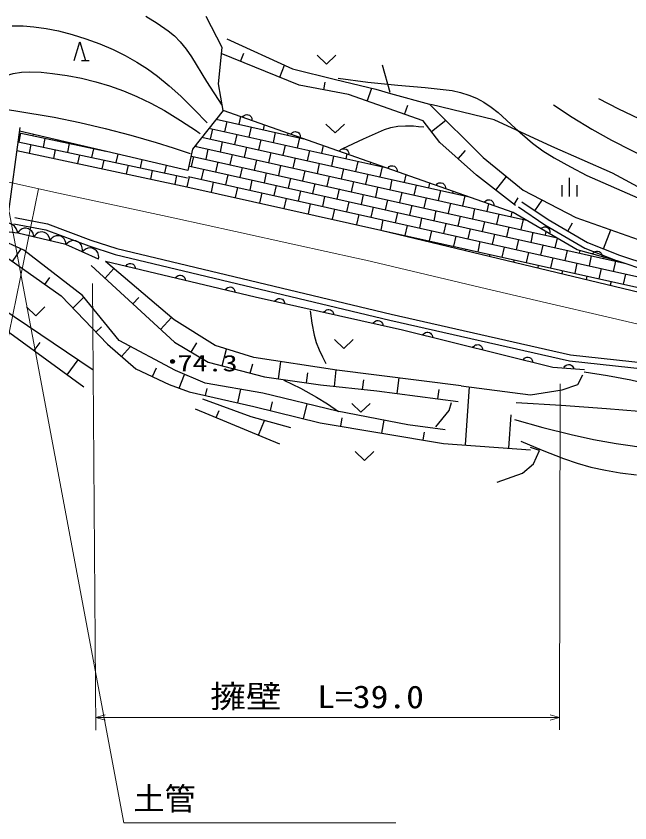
# Model space of a CAD drawing. Units: millimetres, scale not verified. Extents: x 40000 to 680000, y 20000 to 380000.
# Drawn here: x 168034 to 217519, y 249815 to 314806 of the extents above; entities that cross this region are included whole.
import ezdxf
from ezdxf.enums import TextEntityAlignment as Align

# ---------------------------------------------------------------- set-up
doc = ezdxf.new("R2010")
doc.units = ezdxf.units.MM
doc.header["$LTSCALE"] = 1000
doc.linetypes.add('CHAIN', pattern=[18.5, 12, -1.5, 3.5, -1.5])
for name, color, linetype, lineweight in [('M-BGD', 7, 'Continuous', 25), ('M-BMK', 2, 'CHAIN', 13), ('M-STR-HTXT', 7, 'Continuous', 13)]:
    doc.layers.add(name, color=color, linetype=linetype, lineweight=lineweight)
doc.styles.add('ＭＳ ゴシック', font='')
doc.styles.get('ＭＳ ゴシック').set_extended_font_data('MS Gothic')

msp = doc.modelspace()

# ---------------------------------------------------------------- linework, layer by layer
at = {"layer": 'M-BGD'}
for p, q in [((185018, 312979), (190318, 310561)), ((190861, 309255), (184558, 311795)), ((186134, 311160), (186401, 311824)), ((173310, 311242), (173910, 311242)), ((189286, 309890), (189674, 310854)), ((198181, 308651), (197585, 310854)), ((190318, 310561), (193784, 309700)), ((192849, 308880), (192963, 309483)), ((193784, 309700), (197048, 308913)), ((194837, 308504), (190861, 309255)), ((196339, 307968), (196706, 308995)), ((197048, 308913), (198221, 308583)), ((200843, 306358), (194837, 308504)), ((198221, 308583), (201376, 307704)), ((199342, 306894), (199610, 307646)), ((201376, 307704), (205687, 303423)), ((184719, 307216), (182255, 304091)), ((208113, 298986), (184719, 307216)), ((184157, 306503), (191222, 304928)), ((185020, 306311), (184839, 305498)), ((186136, 306717), (185997, 306093)), ((202205, 304639), (200843, 306358)), ((201524, 305499), (202677, 306412)), ((167358, 298473), (168353, 305834)), ((181877, 302376), (168312, 305532)), ((183585, 305777), (197842, 302599)), ((183862, 305716), (183680, 304903)), ((186974, 305875), (186793, 305062)), ((188039, 306048), (187952, 305657)), ((168400, 305376), (168251, 304674)), ((168294, 305399), (175261, 303915)), ((169402, 305279), (169379, 305168)), ((170357, 304960), (170207, 304257)), ((171351, 304825), (171335, 304751)), ((183013, 305052), (204462, 300271)), ((185816, 305280), (185635, 304467)), ((187770, 304844), (187589, 304031)), ((188929, 305439), (188748, 304626)), ((189941, 305379), (189906, 305221)), ((190883, 305004), (190702, 304191)), ((168198, 304685), (181841, 301781)), ((169229, 304466), (169080, 303764)), ((172313, 304543), (172164, 303841)), ((173300, 304372), (173292, 304335)), ((182440, 304326), (209178, 298366)), ((182560, 304477), (182522, 304308)), ((184658, 304685), (184476, 303872)), ((186612, 304249), (186431, 303436)), ((189725, 304409), (189544, 303596)), ((192795, 304375), (192657, 303755)), ((205142, 301990), (202205, 304639)), ((168101, 303972), (181797, 301056)), ((168101, 303972), (181797, 301056)), ((171186, 304049), (171036, 303347)), ((173142, 303633), (172993, 302931)), ((174270, 304126), (174120, 303424)), ((176223, 303692), (176077, 303008)), ((182255, 304091), (181877, 302376)), ((182171, 303533), (211552, 296984)), ((183499, 304090), (183318, 303277)), ((185454, 303654), (185272, 302841)), ((188567, 303814), (188385, 303001)), ((191679, 303973), (191498, 303160)), ((193634, 303537), (193453, 302724)), ((194697, 303706), (194611, 303320)), ((203674, 303315), (204275, 303982)), ((175099, 303216), (174949, 302514)), ((178171, 303238), (178034, 302591)), ((182341, 303495), (182160, 302682)), ((184295, 303059), (184114, 302246)), ((187408, 303219), (187227, 302406)), ((190521, 303378), (190340, 302565)), ((192475, 302942), (192294, 302129)), ((195588, 303102), (195407, 302289)), ((196600, 303036), (196566, 302884)), ((205687, 303423), (208911, 300774)), ((177055, 302800), (176906, 302098)), ((179012, 302383), (178862, 301681)), ((180120, 302785), (179990, 302175)), ((182046, 302707), (217079, 294899)), ((183137, 302464), (182956, 301651)), ((186250, 302624), (186068, 301811)), ((189363, 302783), (189181, 301970)), ((191317, 302347), (191136, 301534)), ((194430, 302507), (194249, 301694)), ((197543, 302666), (197362, 301853)), ((180968, 301967), (180819, 301265)), ((181978, 301869), (181797, 301056)), ((181922, 301882), (224448, 292403)), ((185091, 302029), (184910, 301216)), ((187046, 301593), (186865, 300780)), ((188204, 302188), (188023, 301375)), ((190159, 301752), (189977, 300939)), ((193272, 301912), (193090, 301099)), ((196384, 302071), (196203, 301258)), ((198339, 301635), (198158, 300823)), ((199453, 302033), (199316, 301418)), ((208295, 299556), (205142, 301990)), ((206719, 300773), (207570, 301876)), ((212634, 301783), (212634, 300283)), ((181797, 301056), (197433, 297571)), ((181797, 301056), (197433, 297571)), ((183933, 301433), (183752, 300621)), ((185887, 300998), (185706, 300185)), ((189000, 301157), (188819, 300344)), ((192113, 301317), (191932, 300504)), ((195226, 301476), (195045, 300663)), ((197181, 301040), (196999, 300227)), ((200293, 301200), (200112, 300387)), ((201356, 301363), (201271, 300982)), ((212034, 301186), (212034, 300286)), ((213234, 301187), (213234, 300287)), ((187842, 300562), (187661, 299749)), ((190955, 300722), (190774, 299909)), ((192909, 300286), (192728, 299473)), ((194068, 300881), (193886, 300068)), ((196022, 300445), (195841, 299632)), ((199135, 300605), (198954, 299792)), ((202248, 300764), (202067, 299951)), ((203258, 300694), (203225, 300546)), ((204202, 300329), (204021, 299516)), ((208911, 300774), (213174, 298591)), ((189796, 300127), (189615, 299314)), ((191751, 299691), (191570, 298878)), ((194864, 299850), (194682, 299037)), ((197977, 300010), (197795, 299197)), ((201089, 300169), (200908, 299356)), ((203044, 299734), (202863, 298921)), ((206112, 299690), (205976, 299080)), ((208183, 299643), (208519, 300165)), ((208810, 299848), (210927, 298410)), ((209869, 299129), (210450, 299986)), ((193705, 299255), (193524, 298442)), ((196818, 299415), (196637, 298602)), ((198773, 298979), (198592, 298166)), ((199931, 299574), (199750, 298761)), ((201886, 299138), (201704, 298326)), ((204998, 299298), (204817, 298485)), ((208014, 299021), (207930, 298644)), ((213276, 295980), (208113, 298986)), ((208529, 299434), (210661, 297987)), ((167935, 298581), (170566, 298083)), ((195660, 298820), (195479, 298007)), ((197614, 298384), (197433, 297571)), ((200727, 298543), (200546, 297730)), ((203840, 298703), (203659, 297890)), ((206953, 298862), (206772, 298049)), ((208907, 298427), (208726, 297614)), ((210927, 298410), (214101, 296569)), ((213174, 298591), (218188, 296802)), ((168662, 295953), (164805, 297691)), ((168160, 297311), (164805, 297691)), ((167862, 298086), (170430, 297600)), ((170566, 298083), (174058, 296769)), ((199569, 297948), (199387, 297135)), ((202682, 298108), (202500, 297295)), ((204636, 297672), (204455, 296859)), ((205794, 298267), (205613, 297454)), ((207749, 297832), (207568, 297019)), ((210661, 297987), (213883, 296117)), ((212514, 297489), (212901, 298155)), ((172049, 296398), (168160, 297311)), ((170430, 297600), (173892, 296298)), ((197433, 297571), (228577, 290629)), ((197433, 297571), (229990, 289747)), ((198410, 297353), (198407, 297337)), ((201523, 297513), (201342, 296700)), ((203478, 297077), (203296, 296264)), ((206591, 297237), (206409, 296424)), ((209703, 297396), (209522, 296583)), ((210742, 297455), (210681, 297178)), ((215389, 296064), (215986, 297588)), ((174680, 295217), (172049, 296398)), ((174058, 296769), (176144, 296090)), ((200365, 296918), (200354, 296869)), ((202319, 296482), (202301, 296401)), ((205432, 296641), (205251, 295829)), ((208545, 296801), (208364, 295988)), ((210500, 296365), (210318, 295552)), ((211650, 296927), (211477, 296147)), ((214101, 296569), (216678, 295560)), ((166416, 295971), (171666, 292262)), ((167729, 295044), (168441, 296052)), ((173399, 292293), (168662, 295953)), ((173892, 296298), (176008, 295608)), ((176144, 296090), (198276, 290792)), ((204274, 296046), (204249, 295933)), ((207387, 296206), (207205, 295393)), ((209341, 295770), (209160, 294957)), ((212454, 295930), (212273, 295117)), ((216507, 295090), (213276, 295980)), ((213479, 295924), (213431, 295712)), ((213883, 296117), (216507, 295090)), ((176008, 295608), (198163, 290305)), ((206228, 295611), (206196, 295465)), ((208183, 295175), (208143, 294997)), ((211296, 295335), (211114, 294522)), ((214408, 295494), (214227, 294681)), ((215412, 295392), (215386, 295276)), ((224047, 292567), (216507, 295090)), ((216678, 295560), (224221, 293036)), ((174078, 294710), (180795, 288535)), ((175198, 293681), (175917, 294463)), ((180775, 290342), (175252, 295027)), ((187301, 292172), (175252, 295027)), ((210137, 294739), (210090, 294529)), ((213250, 294899), (213069, 294086)), ((215205, 294463), (215023, 293650)), ((216363, 295058), (216182, 294245)), ((212092, 294304), (212038, 294061)), ((214046, 293868), (213985, 293593)), ((217159, 294028), (216978, 293215)), ((170354, 293189), (170753, 293755)), ((216001, 293433), (215932, 293126)), ((171666, 292262), (175403, 288382)), ((172601, 291292), (173505, 292163)), ((176355, 288680), (173399, 292293)), ((177436, 291623), (177917, 292146)), ((199192, 289507), (187301, 292172)), ((174252, 286287), (166804, 291314)), ((165462, 290776), (173496, 284944)), ((179675, 289565), (180559, 290526)), ((198276, 290792), (212739, 287533)), ((184072, 288268), (180775, 290342)), ((198163, 290305), (212657, 287039)), ((174469, 289352), (174918, 289784)), ((211317, 286500), (199192, 289507)), ((180872, 286265), (176355, 288680)), ((169479, 287860), (169961, 288524)), ((175403, 288382), (177675, 286405)), ((176539, 287393), (177245, 288204)), ((180795, 288535), (183505, 286925)), ((182150, 287730), (182603, 288493)), ((187201, 287293), (184072, 288268)), ((184642, 286633), (184989, 287982)), ((193891, 286294), (187201, 287293)), ((212739, 287533), (218907, 286855)), ((172157, 285916), (173027, 287114)), ((183505, 286925), (188051, 285755)), ((186915, 286047), (187106, 286792)), ((189181, 285591), (189381, 286967)), ((212657, 287039), (218842, 286359)), ((177675, 286405), (180385, 285136)), ((179030, 285771), (179362, 286481)), ((183265, 285240), (180872, 286265)), ((191439, 285262), (191558, 286083)), ((193703, 284976), (193845, 286301)), ((203926, 285028), (193891, 286294)), ((213871, 286310), (211317, 286500)), ((181192, 284831), (181614, 285948)), ((188051, 285755), (192568, 285097)), ((195974, 284732), (196056, 285501)), ((198751, 284398), (198915, 285660)), ((180385, 285136), (181999, 284527)), ((187932, 284436), (183265, 285240)), ((183299, 284234), (183429, 284812)), ((185899, 283649), (186146, 284744)), ((192568, 285097), (197109, 284611)), ((202035, 283972), (202134, 284736)), ((203926, 285028), (209509, 284290)), ((204257, 280261), (204598, 284939)), ((181999, 284527), (187200, 283357)), ((193914, 282974), (187932, 284436)), ((197109, 284611), (203677, 283759)), ((183052, 283978), (186962, 282551)), ((188536, 283028), (188712, 283741)), ((191210, 282369), (191504, 283563)), ((182459, 283169), (189282, 280340)), ((184165, 282462), (184405, 283040)), ((187200, 283357), (192547, 282040)), ((199628, 281877), (193914, 282974)), ((186962, 282551), (190144, 281662)), ((187576, 281048), (188071, 282241)), ((194206, 281765), (194318, 282435)), ((197526, 281215), (197697, 282248)), ((207763, 280006), (207959, 282689)), ((192547, 282040), (202505, 280389)), ((202631, 281488), (199628, 281877)), ((200845, 280664), (200948, 281284)), ((202505, 280389), (209516, 279879))]:
    msp.add_line(p, q, dxfattribs=at)
for points in [[(178494, 314806), (179417, 314238), (180297, 313626), (180799, 313208), (181259, 312747), (181741, 312156), (182187, 311514), (183388, 309552), (184619, 307644)], [(184719, 307216), (184361, 309360), (184658, 312279), (183346, 314781)], [(167722, 314014), (168597, 314012), (169469, 313949), (170458, 313814), (171442, 313619), (172554, 313333), (173662, 312985), (174770, 312577), (175853, 312115), (176824, 311637), (177763, 311108), (178617, 310559), (179437, 309960), (180384, 309182), (181302, 308349), (182380, 307297), (183447, 306211)], [(172706, 311242), (173163, 312738), (173621, 311242)], [(192301, 311657), (193051, 310949), (193801, 311658)], [(162019, 309199), (163072, 309173), (164123, 309207), (164753, 309285), (165371, 309421), (166580, 309839), (167802, 310198), (168461, 310288), (169131, 310319), (170050, 310286), (170980, 310191), (172151, 310026), (173315, 309801), (174453, 309520), (175573, 309182), (176682, 308783), (177769, 308328), (178887, 307793), (179986, 307200), (181292, 306407), (182564, 305565), (182712, 305465), (182861, 305364)], [(193996, 309797), (196400, 309489), (198810, 309242), (201001, 309054), (203193, 308805), (203865, 308655), (204524, 308446), (205145, 308184), (205750, 307864), (206339, 307480), (206898, 307044), (208258, 305789), (209661, 304578), (210514, 303964), (211410, 303394), (212720, 302658), (214055, 301978), (218158, 300157)], [(214977, 308176), (216595, 307341), (218238, 306561), (221039, 305410), (223824, 304201), (226589, 302781), (229382, 301415), (231988, 300257), (234566, 299045), (237412, 297485), (240287, 295979), (242553, 294882), (244803, 293727), (247003, 292472), (249235, 291268), (250286, 290787), (251371, 290359), (252810, 289870), (254268, 289439), (256571, 288808), (258863, 288117), (260076, 287685), (261290, 287222)], [(164924, 307655), (168016, 307186), (171098, 306657), (173165, 306238), (175220, 305761), (177270, 305223), (179313, 304624), (180684, 304191), (182062, 303743)], [(218678, 296982), (219571, 298650), (219630, 299425), (218855, 300676), (216115, 302164), (211229, 304307), (206582, 306449), (201458, 307699)], [(211355, 307672), (212879, 306659), (214442, 305692), (216039, 304807), (217668, 303974), (222133, 301744), (226605, 299518), (228982, 298443), (231385, 297422), (234515, 296166), (237627, 294853), (239064, 294136), (240484, 293359), (243457, 291640), (246470, 289968), (248267, 289043), (250097, 288170), (251716, 287461), (253366, 286804), (255490, 286041), (257645, 285330), (258847, 284951), (260051, 284575)], [(186291, 306663), (186352, 306739), (186423, 306797), (186524, 306854), (186623, 306871), (186721, 306866), (186838, 306825), (186917, 306767), (186984, 306692), (187029, 306584), (187048, 306494), (187046, 306397)], [(190190, 305291), (190251, 305367), (190322, 305425), (190423, 305483), (190522, 305499), (190620, 305494), (190737, 305453), (190816, 305395), (190883, 305321), (190928, 305212), (190947, 305122), (190945, 305026)], [(192997, 306103), (193747, 305395), (194497, 306104)], [(194389, 304131), (196041, 304919), (197736, 305660), (198258, 305824), (198800, 305930), (199431, 305973), (200083, 305956), (200486, 305928), (200901, 305892)], [(194089, 303920), (194150, 303996), (194221, 304053), (194322, 304111), (194421, 304127), (194519, 304123), (194636, 304081), (194715, 304024), (194782, 303949), (194827, 303840), (194846, 303751), (194844, 303654)], [(197988, 302548), (198049, 302624), (198120, 302682), (198221, 302740), (198320, 302756), (198418, 302751), (198535, 302710), (198614, 302652), (198681, 302578), (198726, 302469), (198745, 302379), (198743, 302283)], [(201887, 301176), (201948, 301253), (202019, 301310), (202120, 301368), (202219, 301384), (202317, 301379), (202434, 301338), (202513, 301281), (202580, 301206), (202625, 301097), (202644, 301008), (202642, 300911)], [(205786, 299805), (205847, 299881), (205918, 299939), (206019, 299996), (206118, 300012), (206216, 300008), (206333, 299967), (206412, 299909), (206479, 299834), (206524, 299726), (206543, 299636), (206541, 299539)], [(168160, 297311), (168119, 297511), (168037, 297686), (167894, 297889), (167721, 298011), (167531, 298096), (167271, 298126), (167067, 298085), (166871, 298005), (166686, 297839), (166571, 297687), (166483, 297501)], [(169456, 297007), (169443, 297167), (169395, 297312), (169302, 297484), (169178, 297596), (169037, 297680), (168836, 297727), (168672, 297714), (168511, 297670), (168351, 297557), (168247, 297448), (168160, 297311)], [(210349, 297684), (210423, 297748), (210503, 297791), (210613, 297829), (210714, 297826), (210809, 297803), (210916, 297741), (210983, 297669), (211035, 297583), (211058, 297468), (211060, 297376), (211040, 297282)], [(170753, 296702), (170739, 296863), (170691, 297008), (170598, 297180), (170474, 297291), (170333, 297376), (170132, 297423), (169968, 297410), (169807, 297366), (169648, 297253), (169543, 297144), (169456, 297007)], [(172049, 296398), (172036, 296558), (171988, 296703), (171895, 296875), (171770, 296987), (171629, 297071), (171428, 297118), (171265, 297105), (171104, 297061), (170944, 296948), (170840, 296839), (170753, 296702)], [(173365, 295807), (173383, 295981), (173362, 296144), (173299, 296347), (173189, 296491), (173057, 296609), (172853, 296701), (172676, 296721), (172496, 296707), (172303, 296620), (172170, 296526), (172049, 296398)], [(174680, 295217), (174699, 295390), (174677, 295554), (174614, 295756), (174505, 295900), (174372, 296019), (174169, 296110), (173992, 296130), (173812, 296116), (173619, 296029), (173485, 295935), (173365, 295807)], [(214506, 295641), (214561, 295721), (214628, 295784), (214725, 295849), (214822, 295871), (214921, 295873), (215040, 295841), (215123, 295789), (215195, 295719), (215247, 295613), (215273, 295525), (215277, 295429)], [(176871, 294643), (176923, 294725), (176988, 294790), (177082, 294858), (177179, 294884), (177277, 294890), (177398, 294861), (177483, 294812), (177557, 294745), (177613, 294642), (177642, 294555), (177650, 294458)], [(180887, 293691), (180940, 293773), (181004, 293838), (181099, 293906), (181195, 293933), (181293, 293938), (181414, 293910), (181499, 293861), (181573, 293794), (181629, 293690), (181658, 293603), (181666, 293507)], [(184903, 292740), (184956, 292822), (185021, 292887), (185115, 292955), (185211, 292981), (185309, 292987), (185430, 292958), (185515, 292909), (185590, 292842), (185645, 292739), (185674, 292652), (185682, 292555)], [(188892, 291815), (188944, 291898), (189008, 291963), (189101, 292033), (189197, 292060), (189295, 292067), (189416, 292040), (189502, 291992), (189577, 291926), (189634, 291823), (189664, 291736), (189673, 291640)], [(168860, 291375), (169611, 290667), (170360, 291376)], [(192856, 290927), (192907, 291010), (192971, 291075), (193065, 291144), (193161, 291172), (193259, 291179), (193380, 291152), (193465, 291104), (193541, 291038), (193598, 290935), (193627, 290848), (193637, 290752)], [(191752, 291060), (191873, 290079), (192052, 289117), (192225, 288517), (192458, 287928), (192725, 287370), (193016, 286809)], [(196820, 290039), (196871, 290121), (196935, 290187), (197028, 290256), (197125, 290284), (197222, 290291), (197343, 290264), (197429, 290216), (197504, 290150), (197561, 290047), (197591, 289960), (197600, 289864)], [(200824, 289102), (200877, 289184), (200943, 289248), (201038, 289315), (201135, 289340), (201233, 289345), (201353, 289315), (201438, 289265), (201511, 289198), (201566, 289093), (201594, 289006), (201601, 288910)], [(193698, 288746), (194448, 288037), (195198, 288746)], [(204866, 288100), (204919, 288181), (204984, 288245), (205079, 288313), (205176, 288338), (205274, 288342), (205395, 288313), (205479, 288263), (205553, 288195), (205608, 288091), (205635, 288004), (205642, 287907)], [(208908, 287097), (208961, 287179), (209026, 287243), (209121, 287310), (209218, 287335), (209316, 287340), (209436, 287310), (209521, 287260), (209595, 287193), (209649, 287088), (209677, 287001), (209684, 286905)], [(212195, 286434), (212234, 286524), (212287, 286598), (212370, 286680), (212461, 286722), (212557, 286742), (212680, 286733), (212772, 286698), (212856, 286644), (212928, 286550), (212970, 286469), (212993, 286375)], [(213821, 286152), (215720, 285861), (217606, 285511), (219177, 285133), (220734, 284695), (220964, 284628), (221194, 284561)], [(189629, 285479), (190959, 284826), (192258, 284121), (193144, 283563), (194014, 282957)], [(209509, 284290), (212070, 284708), (213321, 285126), (213738, 285900)], [(195088, 283609), (195838, 282900), (196588, 283609)], [(201885, 281726), (202957, 283037), (203135, 283692)], [(208343, 283686), (211988, 283477), (215624, 283207), (218270, 282985), (220938, 282822), (222248, 282758), (223548, 282634), (224390, 282488), (225221, 282282), (225701, 282145), (226189, 281999)], [(208214, 282318), (210494, 281677), (212789, 281094), (214588, 280712), (216409, 280388), (219203, 279977)], [(208735, 280573), (210448, 279837), (212179, 279158), (213267, 278792), (214382, 278481), (215544, 278224), (216730, 278024), (218054, 277865)], [(195367, 279721), (196118, 279012), (196867, 279721)], [(206831, 277260), (208856, 277976), (209749, 278750), (210225, 279823), (209510, 280061)]]:
    msp.add_lwpolyline(points, dxfattribs=at)
for centre, radius in [((180645, 286992), 150), ((180645, 286992), 131), ((180645, 286992), 112), ((180645, 286992), 93.8), ((180645, 286992), 75), ((180645, 286992), 56.2), ((180645, 286991), 37.5), ((180645, 286992), 18.8)]:
    msp.add_circle(centre, radius, dxfattribs=at)
at = {"layer": 'M-BMK'}
for points in [[(161034, 302269), (162493, 302212), (163955, 302096), (165078, 301928), (166201, 301699), (171068, 300636), (175954, 299587), (180828, 298529), (185712, 297462), (190585, 296391), (195468, 295316), (195848, 295232), (196229, 295148)], [(196229, 295148), (201083, 293995), (205947, 292844), (210804, 291702), (215672, 290569), (220531, 289445), (225397, 288303), (229254, 287369), (233105, 286374), (234966, 285830), (236809, 285229), (238839, 284496), (240846, 283708), (245079, 281944), (249299, 280120), (252564, 278681), (255834, 277228)]]:
    msp.add_lwpolyline(points, dxfattribs=at)
at = {"layer": 'M-STR-HTXT'}
for p, q in [((163968, 272226), (169847, 300896)), ((167461, 299045), (176711, 249815)), ((174198, 293258), (174470, 257296)), ((211907, 285192), (211851, 257309)), ((174463, 258296), (211853, 258309)), ((176711, 249815), (198661, 249823))]:
    msp.add_line(p, q, dxfattribs=at)
for points in [[(175212, 258078), (174463, 258296), (175213, 258507)], [(211104, 258527), (211853, 258309), (211103, 258098)]]:
    msp.add_lwpolyline(points, dxfattribs=at)

# ---------------------------------------------------------------- texts
at = {"layer": 'M-BGD', "style": 'ＭＳ ゴシック', "width": 1.35}
msp.add_text('74.3', height=1320, rotation=0.021, dxfattribs=at).set_placement((181046, 285792), align=Align.BOTTOM_LEFT)
at = {"layer": 'M-STR-HTXT', "style": 'ＭＳ ゴシック', "width": 1.15}
msp.add_text('擁壁\u3000L=39.0', height=1833, rotation=359.821, dxfattribs=at).set_placement((183683, 258547), align=Align.BOTTOM_LEFT)
at = {"layer": 'M-STR-HTXT', "style": 'ＭＳ ゴシック'}
msp.add_text('土管', height=1833, rotation=0.021, dxfattribs=at).set_placement((177498, 250295), align=Align.BOTTOM_LEFT)

doc.saveas('drawing.dxf')
